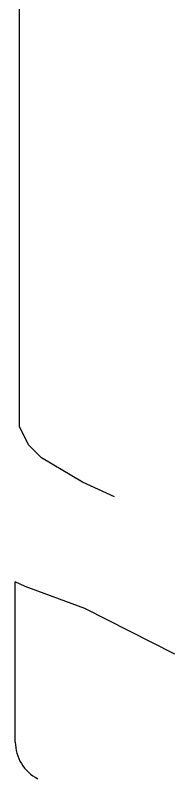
# Model space of a CAD drawing. Header units: millimetres. Extents: x 103 to 250, y -95 to 16.
# Drawn here: x 170.6 to 181.8, y -93.5 to -40 of the extents above; entities that cross this region are included whole.
import ezdxf

# ---------------------------------------------------------------- set-up
doc = ezdxf.new("R2010")
doc.units = ezdxf.units.MM

msp = doc.modelspace()

# ---------------------------------------------------------------- linework, layer by layer
for p, q in [((170.925, -68.832), (170.925, 15.65)), ((171.575, -70.129), (170.925, -68.832)), ((172.476, -71.028), (171.575, -70.129)), ((175.357, -72.755), (172.476, -71.028)), ((177.59, -73.763), (175.357, -72.755)), ((171.328, -80.057), (170.638, -79.739)), ((170.638, -90.966), (170.638, -79.739)), ((175.505, -81.611), (171.328, -80.057)), ((181.813, -84.805), (175.505, -81.611))]:
    msp.add_line(p, q)
msp.add_arc((173.524, -90.966), 2.886, 180, 243.1428)

doc.saveas('drawing.dxf')
